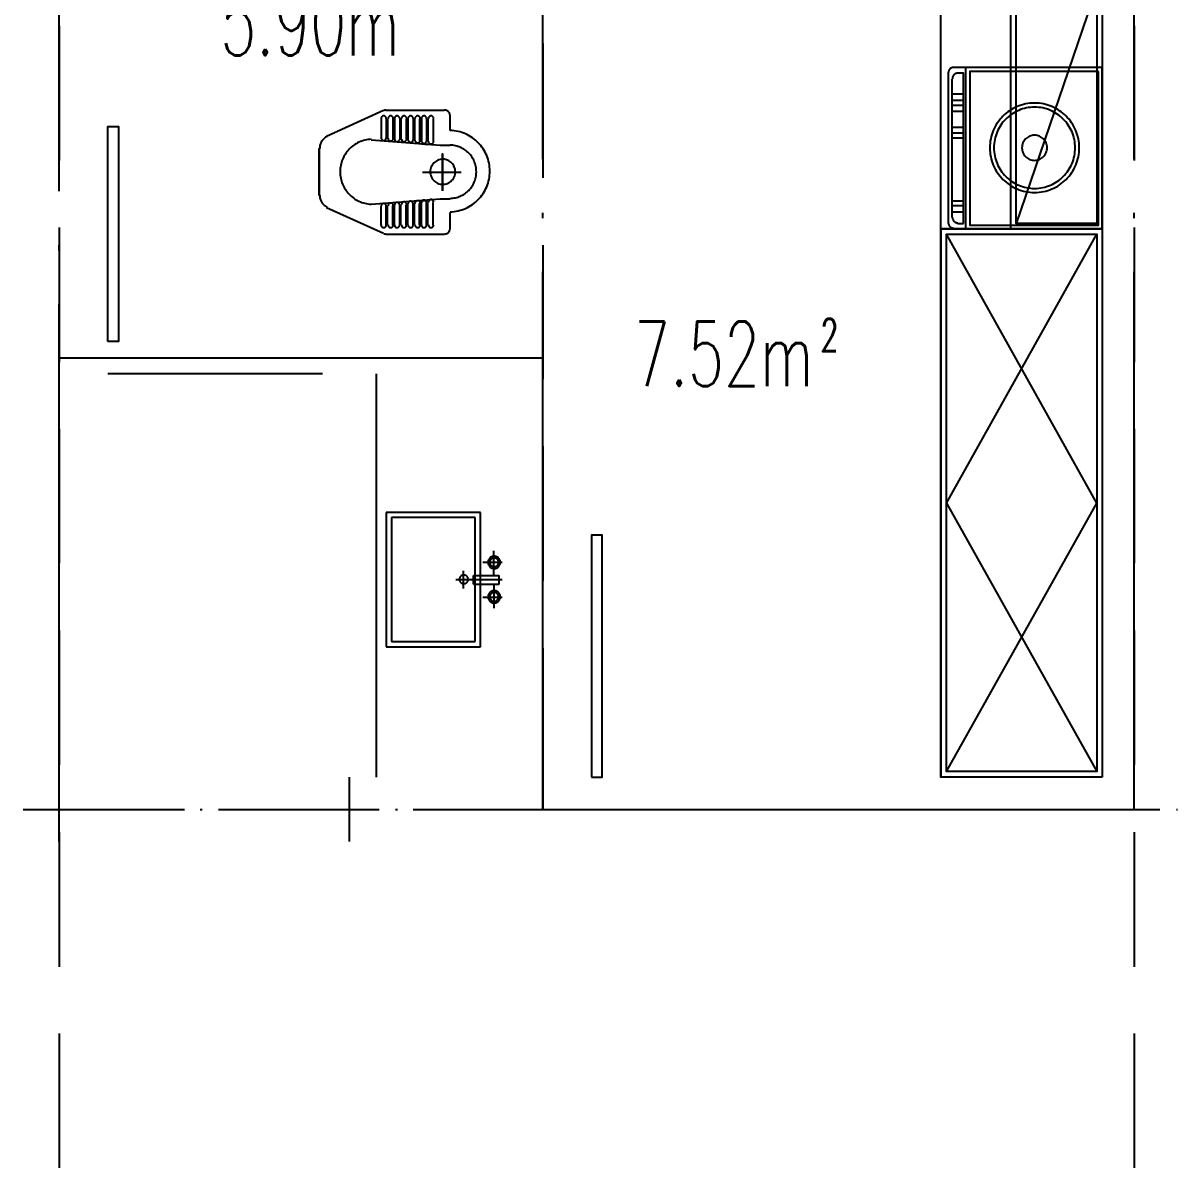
# Model space of a CAD drawing. Header units: millimetres. Extents: x -1120 to 100154, y -9529 to 14223.
# Drawn here: x 4666 to 8970, y 7686 to 11946 of the extents above; entities that cross this region are included whole.
import ezdxf

# ---------------------------------------------------------------- set-up
doc = ezdxf.new("R2010")
doc.units = ezdxf.units.MM
doc.linetypes.add('DOTE', pattern=[2.42, 2, -0.2, 0.02, -0.2])
for name, color, linetype in [('A-DOTE', 1, 'Continuous'), ('A-房间名称', 7, 'Continuous'), ('A-立面看线', 7, 'Continuous')]:
    doc.layers.add(name, color=color, linetype=linetype)
doc.styles.add('_TCH_WINDOW', font='SIMPLEX', dxfattribs={"bigfont": 'GBCBIG'})

msp = doc.modelspace()

# ---------------------------------------------------------------- linework, layer by layer
at = {"layer": 'A-DOTE', "linetype": 'DOTE', "ltscale": 1000}
for p, q in [((4800, 8900.2), (4800, 14221.2)), ((6600, 9019.9), (6600, 14221.2)), ((8800, 9019.9), (8800, 14221.2)), ((4800.5, 10700), (6600.1, 10700)), ((6600.1, 9020), (14121.1, 9020))]:
    msp.add_line(p, q, dxfattribs=at)
at = {"layer": 'A-立面看线'}
for points in [[(8680.4, 11180.8), (8079.8, 11180.8), (8079.8, 12980.4)], [(8341, 12980.4), (8680.4, 12980.4), (8680.4, 11180.8), (8341, 11180.8), (8341, 12980.4)], [(8360.6, 12960.8), (8660.9, 12960.8), (8660.9, 11200.4), (8360.6, 11200.4), (8360.6, 12960.8)], [(8660.9, 12960.8), (8360.6, 12081.7), (8660.9, 12081.7), (8360.6, 11200.4)], [(4800.5, 11435.4), (4800.5, 11935.9)], [(8800.1, 11935.9), (8800.1, 11435.4)], [(6600.1, 11370.1), (6600.1, 11870.6)], [(8128.8, 11781.4), (8126.7, 11781.3), (8124.6, 11781), (8122.7, 11780.5), (8120.8, 11779.8), (8119, 11778.9), (8117.2, 11777.9), (8115.7, 11776.7), (8114.2, 11775.3), (8112.9, 11773.9), (8111.7, 11772.3), (8110.6, 11770.6), (8109.8, 11768.8), (8109.1, 11766.9), (8108.6, 11764.9), (8108.2, 11762.8), (8108.1, 11760.7)], [(8108.1, 11759.6), (8108.1, 11202.5)], [(8144, 11759.6), (8141.9, 11759.5), (8139.9, 11759.2), (8137.9, 11758.7), (8136, 11758), (8134.2, 11757.1), (8132.5, 11756.1), (8130.9, 11754.9), (8129.4, 11753.6), (8128.1, 11752.1), (8126.9, 11750.5), (8125.9, 11748.8), (8125, 11747), (8124.3, 11745.1), (8123.8, 11743.1), (8123.5, 11741.1), (8123.4, 11739)], [(8173.4, 11180.8), (8173.4, 11781.4), (8127.7, 11781.4)], [(8164.7, 11200.4), (8164.7, 11759.6), (8143, 11759.6)], [(8680.4, 11781.4), (8173.4, 11781.4)], [(8173.4, 11180.8), (8680.4, 11180.8), (8680.4, 11781.4)], [(8667.4, 11766.2), (8188.7, 11766.2), (8188.7, 11193.8), (8667.4, 11193.8), (8667.4, 11766.2)], [(8121.2, 11737.9), (8121.2, 11222.1)], [(8164.7, 11681.3), (8121.2, 11681.3), (8121.2, 11659.5), (8164.7, 11659.5), (8164.7, 11681.3)], [(6015.8, 11622.5), (6013.6, 11622.4), (6011.4, 11622.1), (6009.3, 11621.5), (6007.2, 11620.6)], [(6014.7, 11622.5), (6232.3, 11622.5)], [(6254.1, 11601.9), (6254, 11604), (6253.7, 11606), (6253.2, 11608), (6252.5, 11609.9), (6251.6, 11611.7), (6250.6, 11613.4), (6249.4, 11615), (6248, 11616.5), (6246.6, 11617.8), (6245, 11619), (6243.3, 11620), (6241.5, 11620.9), (6239.6, 11621.6), (6237.6, 11622.1), (6235.5, 11622.4), (6233.4, 11622.5)], [(8164.7, 11639.9), (8121.2, 11639.9), (8121.2, 11618.2), (8164.7, 11618.2), (8164.7, 11639.9)], [(8429.1, 11648.6), (8420.5, 11648.4), (8412.1, 11647.8), (8403.8, 11646.7), (8395.6, 11645.3), (8387.5, 11643.4), (8379.6, 11641.2), (8371.9, 11638.5), (8364.3, 11635.6), (8356.9, 11632.2), (8349.8, 11628.6), (8342.8, 11624.5), (8336, 11620.2), (8329.5, 11615.6), (8323.2, 11610.6), (8317.2, 11605.4), (8311.4, 11599.9), (8305.9, 11594.1), (8300.7, 11588.1), (8295.7, 11581.8), (8291.1, 11575.2), (8286.7, 11568.5), (8282.7, 11561.5), (8279.1, 11554.3), (8275.7, 11547), (8272.7, 11539.4), (8270.1, 11531.7), (8267.9, 11523.8), (8266, 11515.7), (8264.6, 11507.5), (8263.5, 11499.2), (8262.9, 11490.7), (8262.6, 11482.2), (8262.9, 11473.6), (8263.5, 11465.2), (8264.6, 11456.8), (8266, 11448.6), (8267.9, 11440.6), (8270.1, 11432.7), (8272.7, 11424.9), (8275.7, 11417.4), (8279.1, 11410), (8282.7, 11402.8), (8286.7, 11395.9), (8291.1, 11389.1), (8295.7, 11382.6), (8300.7, 11376.3), (8305.9, 11370.2), (8311.4, 11364.5), (8317.2, 11358.9), (8323.2, 11353.7), (8329.5, 11348.8), (8336, 11344.1), (8342.8, 11339.8), (8349.8, 11335.8), (8356.9, 11332.1), (8364.3, 11328.8), (8371.9, 11325.8), (8379.6, 11323.2), (8387.5, 11320.9), (8395.6, 11319.1), (8403.8, 11317.6), (8412.1, 11316.6), (8420.5, 11315.9), (8429.1, 11315.7), (8437.7, 11315.9), (8446.1, 11316.6), (8454.5, 11317.6), (8462.7, 11319.1), (8470.7, 11320.9), (8478.6, 11323.2), (8486.3, 11325.8), (8493.9, 11328.8), (8501.3, 11332.1), (8508.5, 11335.8), (8515.4, 11339.8), (8522.2, 11344.1), (8528.7, 11348.8), (8535, 11353.7), (8541, 11358.9), (8546.8, 11364.5), (8552.3, 11370.2), (8557.6, 11376.3), (8562.5, 11382.6), (8567.2, 11389.1), (8571.5, 11395.9), (8575.5, 11402.8), (8579.2, 11410), (8582.5, 11417.4), (8585.5, 11424.9), (8588.1, 11432.7), (8590.3, 11440.6), (8592.2, 11448.6), (8593.7, 11456.8), (8594.7, 11465.2), (8595.4, 11473.6), (8595.6, 11482.2), (8595.4, 11490.7), (8594.7, 11499.2), (8593.7, 11507.5), (8592.2, 11515.7), (8590.3, 11523.8), (8588.1, 11531.7), (8585.5, 11539.4), (8582.5, 11547), (8579.2, 11554.3), (8575.5, 11561.5), (8571.5, 11568.5), (8567.2, 11575.2), (8562.5, 11581.8), (8557.6, 11588.1), (8552.3, 11594.1), (8546.8, 11599.9), (8541, 11605.4), (8535, 11610.6), (8528.7, 11615.6), (8522.2, 11620.2), (8515.4, 11624.5), (8508.5, 11628.6), (8501.3, 11632.2), (8493.9, 11635.6), (8486.3, 11638.5), (8478.6, 11641.2), (8470.7, 11643.4), (8462.7, 11645.3), (8454.5, 11646.7), (8446.1, 11647.8), (8437.7, 11648.4), (8429.1, 11648.6)], [(8429.1, 11633.4), (8421.3, 11633.2), (8413.6, 11632.6), (8406.1, 11631.7), (8398.6, 11630.3), (8391.3, 11628.7), (8384.1, 11626.6), (8377.1, 11624.2), (8370.2, 11621.5), (8363.5, 11618.5), (8357, 11615.2), (8350.7, 11611.5), (8344.6, 11607.6), (8338.6, 11603.4), (8332.9, 11598.9), (8327.4, 11594.1), (8322.2, 11589.1), (8317.2, 11583.9), (8312.4, 11578.4), (8307.9, 11572.7), (8303.7, 11566.7), (8299.8, 11560.6), (8296.1, 11554.3), (8292.8, 11547.7), (8289.8, 11541), (8287, 11534.2), (8284.7, 11527.1), (8282.6, 11520), (8280.9, 11512.7), (8279.6, 11505.2), (8278.7, 11497.6), (8278.1, 11490), (8277.9, 11482.2), (8278.1, 11474.4), (8278.7, 11466.7), (8279.6, 11459.1), (8280.9, 11451.7), (8282.6, 11444.4), (8284.7, 11437.2), (8287, 11430.2), (8289.8, 11423.3), (8292.8, 11416.6), (8296.1, 11410.1), (8299.8, 11403.7), (8303.7, 11397.6), (8307.9, 11391.7), (8312.4, 11386), (8317.2, 11380.5), (8322.2, 11375.2), (8327.4, 11370.2), (8332.9, 11365.5), (8338.6, 11361), (8344.6, 11356.8), (8350.7, 11352.8), (8357, 11349.2), (8363.5, 11345.8), (8370.2, 11342.8), (8377.1, 11340.1), (8384.1, 11337.7), (8391.3, 11335.7), (8398.6, 11334), (8406.1, 11332.7), (8413.6, 11331.7), (8421.3, 11331.1), (8429.1, 11330.9), (8436.9, 11331.1), (8444.6, 11331.7), (8452.1, 11332.7), (8459.6, 11334), (8466.9, 11335.7), (8474.1, 11337.7), (8481.1, 11340.1), (8488, 11342.8), (8494.7, 11345.8), (8501.2, 11349.2), (8507.5, 11352.8), (8513.7, 11356.8), (8519.6, 11361), (8525.3, 11365.5), (8530.8, 11370.2), (8536.1, 11375.2), (8541.1, 11380.5), (8545.8, 11386), (8550.3, 11391.7), (8554.5, 11397.6), (8558.5, 11403.7), (8562.1, 11410.1), (8565.4, 11416.6), (8568.5, 11423.3), (8571.2, 11430.2), (8573.5, 11437.2), (8575.6, 11444.4), (8577.3, 11451.7), (8578.6, 11459.1), (8579.6, 11466.7), (8580.2, 11474.4), (8580.3, 11482.2), (8580.2, 11490), (8579.6, 11497.6), (8578.6, 11505.2), (8577.3, 11512.7), (8575.6, 11520), (8573.5, 11527.1), (8571.2, 11534.2), (8568.5, 11541), (8565.4, 11547.7), (8562.1, 11554.3), (8558.5, 11560.6), (8554.5, 11566.7), (8550.3, 11572.7), (8545.8, 11578.4), (8541.1, 11583.9), (8536.1, 11589.1), (8530.8, 11594.1), (8525.3, 11598.9), (8519.6, 11603.4), (8513.7, 11607.6), (8507.5, 11611.5), (8501.2, 11615.2), (8494.7, 11618.5), (8488, 11621.5), (8481.1, 11624.2), (8474.1, 11626.6), (8466.9, 11628.7), (8459.6, 11630.3), (8452.1, 11631.7), (8444.6, 11632.6), (8436.9, 11633.2), (8429.1, 11633.4)], [(6006, 11620.4), (5794.9, 11524.6)], [(6007.1, 11600.8), (6005.1, 11600.6), (6003.3, 11600), (6001.6, 11599.1), (6000.2, 11597.9), (5999, 11596.5), (5998.1, 11594.8), (5997.5, 11593), (5997.3, 11591)], [(6007.1, 11600.8), (6005.1, 11600.6), (6003.3, 11600), (6001.6, 11599.1), (6000.2, 11597.9), (5999, 11596.5), (5998.1, 11594.8), (5997.5, 11593), (5997.3, 11591)], [(5997.3, 11589.9), (5997.3, 11518.1)], [(5997.3, 11589.9), (5997.3, 11518.1)], [(6006, 11598.6), (6006, 11598.6)], [(6006, 11598.6), (6006, 11598.6)], [(6016.9, 11591), (6016.7, 11593), (6016.1, 11594.8), (6015.2, 11596.5), (6014, 11597.9), (6012.6, 11599.1), (6010.9, 11600), (6009.1, 11600.6), (6007.1, 11600.8)], [(6016.9, 11591), (6016.7, 11593), (6016.1, 11594.8), (6015.2, 11596.5), (6014, 11597.9), (6012.6, 11599.1), (6010.9, 11600), (6009.1, 11600.6), (6007.1, 11600.8)], [(6016.9, 11589.9), (6016.9, 11518.1)], [(6016.9, 11589.9), (6016.9, 11518.1)], [(6021.3, 11589.9), (6021.3, 11515.9)], [(6021.3, 11589.9), (6021.3, 11515.9)], [(6033.2, 11600.8), (6031.3, 11600.6), (6029.4, 11600), (6027.8, 11599.1), (6026.3, 11597.9), (6025.1, 11596.5), (6024.2, 11594.8), (6023.6, 11593), (6023.4, 11591)], [(6033.2, 11600.8), (6031.3, 11600.6), (6029.4, 11600), (6027.8, 11599.1), (6026.3, 11597.9), (6025.1, 11596.5), (6024.2, 11594.8), (6023.6, 11593), (6023.4, 11591)], [(6032.1, 11598.6), (6032.1, 11598.6)], [(6032.1, 11598.6), (6032.1, 11598.6)], [(6043, 11591), (6042.8, 11593), (6042.3, 11594.8), (6041.3, 11596.5), (6040.2, 11597.9), (6038.7, 11599.1), (6037, 11600), (6035.2, 11600.6), (6033.2, 11600.8)], [(6043, 11591), (6042.8, 11593), (6042.3, 11594.8), (6041.3, 11596.5), (6040.2, 11597.9), (6038.7, 11599.1), (6037, 11600), (6035.2, 11600.6), (6033.2, 11600.8)], [(6040.8, 11589.9), (6040.8, 11515.9)], [(6040.8, 11589.9), (6040.8, 11515.9)], [(6057.2, 11600.8), (6055.2, 11600.6), (6053.4, 11600), (6051.7, 11599.1), (6050.2, 11597.9), (6049, 11596.5), (6048.1, 11594.8), (6047.6, 11593), (6047.4, 11591)], [(6057.2, 11600.8), (6055.2, 11600.6), (6053.4, 11600), (6051.7, 11599.1), (6050.2, 11597.9), (6049, 11596.5), (6048.1, 11594.8), (6047.6, 11593), (6047.4, 11591)], [(6047.4, 11589.9), (6047.4, 11513.7)], [(6047.4, 11589.9), (6047.4, 11513.7)], [(6056.1, 11598.6), (6056.1, 11598.6)], [(6056.1, 11598.6), (6056.1, 11598.6)], [(6067, 11591), (6066.8, 11593), (6066.2, 11594.8), (6065.3, 11596.5), (6064.1, 11597.9), (6062.6, 11599.1), (6061, 11600), (6059.1, 11600.6), (6057.2, 11600.8)], [(6067, 11591), (6066.8, 11593), (6066.2, 11594.8), (6065.3, 11596.5), (6064.1, 11597.9), (6062.6, 11599.1), (6061, 11600), (6059.1, 11600.6), (6057.2, 11600.8)], [(6067, 11589.9), (6067, 11513.7)], [(6067, 11589.9), (6067, 11513.7)], [(6071.3, 11589.9), (6071.3, 11513.7)], [(6071.3, 11589.9), (6071.3, 11513.7)], [(6083.3, 11600.8), (6081.3, 11600.6), (6079.5, 11600), (6077.8, 11599.1), (6076.4, 11597.9), (6075.2, 11596.5), (6074.3, 11594.8), (6073.7, 11593), (6073.5, 11591)], [(6083.3, 11600.8), (6081.3, 11600.6), (6079.5, 11600), (6077.8, 11599.1), (6076.4, 11597.9), (6075.2, 11596.5), (6074.3, 11594.8), (6073.7, 11593), (6073.5, 11591)], [(6082.2, 11598.6), (6082.2, 11598.6)], [(6082.2, 11598.6), (6082.2, 11598.6)], [(6093.1, 11591), (6092.9, 11593), (6092.3, 11594.8), (6091.4, 11596.5), (6090.2, 11597.9), (6088.8, 11599.1), (6087.1, 11600), (6085.3, 11600.6), (6083.3, 11600.8)], [(6093.1, 11591), (6092.9, 11593), (6092.3, 11594.8), (6091.4, 11596.5), (6090.2, 11597.9), (6088.8, 11599.1), (6087.1, 11600), (6085.3, 11600.6), (6083.3, 11600.8)], [(6090.9, 11589.9), (6090.9, 11513.7)], [(6090.9, 11589.9), (6090.9, 11513.7)], [(6107.2, 11600.8), (6105.2, 11600.6), (6103.4, 11600), (6101.7, 11599.1), (6100.3, 11597.9), (6099.1, 11596.5), (6098.2, 11594.8), (6097.6, 11593), (6097.4, 11591)], [(6107.2, 11600.8), (6105.2, 11600.6), (6103.4, 11600), (6101.7, 11599.1), (6100.3, 11597.9), (6099.1, 11596.5), (6098.2, 11594.8), (6097.6, 11593), (6097.4, 11591)], [(6097.4, 11511.6), (6097.4, 11589.9), (6097.4, 11511.6)], [(6106.1, 11598.6), (6106.1, 11598.6)], [(6106.1, 11598.6), (6106.1, 11598.6)], [(6117, 11591), (6116.8, 11593), (6116.2, 11594.8), (6115.3, 11596.5), (6114.1, 11597.9), (6112.7, 11599.1), (6111, 11600), (6109.2, 11600.6), (6107.2, 11600.8)], [(6117, 11591), (6116.8, 11593), (6116.2, 11594.8), (6115.3, 11596.5), (6114.1, 11597.9), (6112.7, 11599.1), (6111, 11600), (6109.2, 11600.6), (6107.2, 11600.8)], [(6117, 11589.9), (6117, 11511.6)], [(6117, 11589.9), (6117, 11511.6)], [(6121.4, 11589.9), (6121.4, 11509.4)], [(6121.4, 11589.9), (6121.4, 11509.4)], [(6133.3, 11600.8), (6131.4, 11600.6), (6129.5, 11600), (6127.9, 11599.1), (6126.4, 11597.9), (6125.2, 11596.5), (6124.3, 11594.8), (6123.7, 11593), (6123.5, 11591)], [(6133.3, 11600.8), (6131.4, 11600.6), (6129.5, 11600), (6127.9, 11599.1), (6126.4, 11597.9), (6125.2, 11596.5), (6124.3, 11594.8), (6123.7, 11593), (6123.5, 11591)], [(6132.2, 11598.6), (6132.2, 11598.6)], [(6132.2, 11598.6), (6132.2, 11598.6)], [(6143.1, 11591), (6142.9, 11593), (6142.4, 11594.8), (6141.4, 11596.5), (6140.3, 11597.9), (6138.8, 11599.1), (6137.1, 11600), (6135.3, 11600.6), (6133.3, 11600.8)], [(6143.1, 11591), (6142.9, 11593), (6142.4, 11594.8), (6141.4, 11596.5), (6140.3, 11597.9), (6138.8, 11599.1), (6137.1, 11600), (6135.3, 11600.6), (6133.3, 11600.8)], [(6140.9, 11589.9), (6140.9, 11509.4)], [(6140.9, 11589.9), (6140.9, 11509.4)], [(6157.3, 11600.8), (6155.3, 11600.6), (6153.5, 11600), (6151.8, 11599.1), (6150.3, 11597.9), (6149.1, 11596.5), (6148.2, 11594.8), (6147.7, 11593), (6147.5, 11591)], [(6157.3, 11600.8), (6155.3, 11600.6), (6153.5, 11600), (6151.8, 11599.1), (6150.3, 11597.9), (6149.1, 11596.5), (6148.2, 11594.8), (6147.7, 11593), (6147.5, 11591)], [(6147.5, 11589.9), (6147.5, 11507.2)], [(6147.5, 11589.9), (6147.5, 11507.2)], [(6156.2, 11598.6), (6156.2, 11598.6)], [(6156.2, 11598.6), (6156.2, 11598.6)], [(6167.1, 11591), (6166.9, 11593), (6166.3, 11594.8), (6165.4, 11596.5), (6164.2, 11597.9), (6162.7, 11599.1), (6161.1, 11600), (6159.2, 11600.6), (6157.3, 11600.8)], [(6167.1, 11591), (6166.9, 11593), (6166.3, 11594.8), (6165.4, 11596.5), (6164.2, 11597.9), (6162.7, 11599.1), (6161.1, 11600), (6159.2, 11600.6), (6157.3, 11600.8)], [(6167.1, 11589.9), (6167.1, 11507.2)], [(6167.1, 11589.9), (6167.1, 11507.2)], [(6171.4, 11589.9), (6171.4, 11505)], [(6171.4, 11589.9), (6171.4, 11505)], [(6183.4, 11600.8), (6181.4, 11600.6), (6179.6, 11600), (6177.9, 11599.1), (6176.5, 11597.9), (6175.3, 11596.5), (6174.4, 11594.8), (6173.8, 11593), (6173.6, 11591)], [(6183.4, 11600.8), (6181.4, 11600.6), (6179.6, 11600), (6177.9, 11599.1), (6176.5, 11597.9), (6175.3, 11596.5), (6174.4, 11594.8), (6173.8, 11593), (6173.6, 11591)], [(6182.3, 11598.6), (6182.3, 11598.6)], [(6182.3, 11598.6), (6182.3, 11598.6)], [(6193.2, 11591), (6193, 11593), (6192.4, 11594.8), (6191.5, 11596.5), (6190.3, 11597.9), (6188.9, 11599.1), (6187.2, 11600), (6185.4, 11600.6), (6183.4, 11600.8)], [(6193.2, 11591), (6193, 11593), (6192.4, 11594.8), (6191.5, 11596.5), (6190.3, 11597.9), (6188.9, 11599.1), (6187.2, 11600), (6185.4, 11600.6), (6183.4, 11600.8)], [(6191, 11589.9), (6191, 11505)], [(6191, 11589.9), (6191, 11505)], [(6254.1, 11546.4), (6254.1, 11600.8)], [(4981.1, 10760.8), (4981.1, 11561.6), (5020.3, 11561.6), (5020.3, 10760.8), (4981.1, 10760.8)], [(6254.1, 11243.9), (6261.8, 11244.3), (6269.4, 11245), (6276.8, 11246.1), (6284.1, 11247.6), (6291.3, 11249.4), (6298.3, 11251.5), (6305.2, 11254), (6311.9, 11256.7), (6318.5, 11259.8), (6324.9, 11263.2), (6331.1, 11266.9), (6337.1, 11270.9), (6342.9, 11275.1), (6348.5, 11279.6), (6353.8, 11284.4), (6358.9, 11289.4), (6363.8, 11294.6), (6368.5, 11300.1), (6372.8, 11305.7), (6376.9, 11311.6), (6380.8, 11317.7), (6384.3, 11324), (6387.6, 11330.4), (6390.5, 11337.1), (6393.2, 11343.8), (6395.5, 11350.8), (6397.5, 11357.9), (6399.1, 11365.1), (6400.4, 11372.4), (6401.3, 11379.9), (6401.9, 11387.5), (6402.1, 11395.1), (6401.9, 11402.8), (6401.3, 11410.4), (6400.4, 11417.8), (6399.1, 11425.2), (6397.5, 11432.4), (6395.5, 11439.5), (6393.2, 11446.4), (6390.5, 11453.2), (6387.6, 11459.8), (6384.3, 11466.3), (6380.8, 11472.6), (6376.9, 11478.6), (6372.8, 11484.5), (6368.5, 11490.2), (6363.8, 11495.7), (6358.9, 11500.9), (6353.8, 11505.9), (6348.5, 11510.6), (6342.9, 11515.1), (6337.1, 11519.4), (6331.1, 11523.3), (6324.9, 11527), (6318.5, 11530.4), (6311.9, 11533.5), (6305.2, 11536.3), (6298.3, 11538.8), (6291.3, 11540.9), (6284.1, 11542.7), (6276.8, 11544.1), (6269.4, 11545.2), (6261.8, 11546), (6254.1, 11546.3)], [(8164.7, 11557.2), (8121.2, 11557.2), (8121.2, 11537.7), (8164.7, 11537.7), (8164.7, 11557.2)], [(5797.4, 11524.5), (5794.2, 11522.9), (5791.1, 11521.1), (5788.3, 11519.1), (5785.6, 11516.9), (5783, 11514.5), (5780.7, 11511.9), (5778.5, 11509.3), (5776.6, 11506.4), (5774.8, 11503.5), (5773.3, 11500.4), (5771.9, 11497.2), (5770.8, 11493.9), (5770, 11490.5), (5769.3, 11487.1), (5769, 11483.6), (5768.8, 11480)], [(5960.6, 11513.6), (5954.6, 11513.2), (5948.7, 11512.5), (5942.8, 11511.5), (5937.1, 11510.3), (5931.5, 11508.8), (5926, 11507), (5920.6, 11505), (5915.3, 11502.7), (5910.2, 11500.2), (5905.2, 11497.4), (5900.3, 11494.5), (5895.6, 11491.3), (5891.1, 11487.9), (5886.7, 11484.3), (5882.6, 11480.5), (5878.6, 11476.5), (5874.8, 11472.3), (5871.1, 11468), (5867.7, 11463.5), (5864.5, 11458.8), (5861.6, 11454), (5858.8, 11449.1), (5856.3, 11443.9), (5854, 11438.7), (5851.9, 11433.4), (5850.1, 11427.9), (5848.6, 11422.3), (5847.3, 11416.6), (5846.3, 11410.8), (5845.6, 11404.9), (5845.1, 11399), (5845, 11392.9), (5845.1, 11386.9), (5845.6, 11381), (5846.3, 11375.1), (5847.3, 11369.3), (5848.6, 11363.6), (5850.1, 11358), (5851.9, 11352.5), (5854, 11347.2), (5856.3, 11341.9), (5858.8, 11336.8), (5861.6, 11331.9), (5864.5, 11327.1), (5867.7, 11322.4), (5871.2, 11317.9), (5874.8, 11313.5), (5878.6, 11309.4), (5882.6, 11305.4), (5886.8, 11301.6), (5891.1, 11298), (5895.6, 11294.6), (5900.3, 11291.4), (5905.2, 11288.5), (5910.2, 11285.7), (5915.3, 11283.2), (5920.6, 11280.9), (5926, 11278.9), (5931.5, 11277.1), (5937.1, 11275.6), (5942.8, 11274.4), (5948.7, 11273.4), (5954.6, 11272.7), (5960.6, 11272.3)], [(5960.3, 11511.6), (6217.1, 11492)], [(5997.3, 11519.2), (5997.5, 11517.2), (5998.1, 11515.4), (5999, 11513.7), (6000.2, 11512.2), (6001.6, 11511), (6003.3, 11510.1), (6005.1, 11509.6), (6007.1, 11509.4)], [(5997.3, 11519.2), (5997.5, 11517.2), (5998.1, 11515.4), (5999, 11513.7), (6000.2, 11512.2), (6001.6, 11511), (6003.3, 11510.1), (6005.1, 11509.6), (6007.1, 11509.4)], [(6006, 11509.4), (6006, 11509.4)], [(6006, 11509.4), (6006, 11509.4)], [(6007.1, 11509.4), (6009.1, 11509.6), (6010.9, 11510.1), (6012.6, 11511), (6014, 11512.2), (6015.2, 11513.7), (6016.1, 11515.4), (6016.7, 11517.2), (6016.9, 11519.2)], [(6007.1, 11509.4), (6009.1, 11509.6), (6010.9, 11510.1), (6012.6, 11511), (6014, 11512.2), (6015.2, 11513.7), (6016.1, 11515.4), (6016.7, 11517.2), (6016.9, 11519.2)], [(6023.4, 11517), (6023.6, 11515), (6024.2, 11513.2), (6025.1, 11511.5), (6026.3, 11510.1), (6027.8, 11508.9), (6029.4, 11508), (6031.3, 11507.4), (6033.2, 11507.2)], [(6023.4, 11517), (6023.6, 11515), (6024.2, 11513.2), (6025.1, 11511.5), (6026.3, 11510.1), (6027.8, 11508.9), (6029.4, 11508), (6031.3, 11507.4), (6033.2, 11507.2)], [(6033.2, 11507.2), (6035.2, 11507.4), (6037, 11508), (6038.7, 11508.9), (6040.2, 11510.1), (6041.3, 11511.5), (6042.3, 11513.2), (6042.8, 11515), (6043, 11517)], [(6033.2, 11507.2), (6035.2, 11507.4), (6037, 11508), (6038.7, 11508.9), (6040.2, 11510.1), (6041.3, 11511.5), (6042.3, 11513.2), (6042.8, 11515), (6043, 11517)], [(6047.4, 11514.8), (6047.6, 11512.8), (6048.1, 11511), (6049, 11509.3), (6050.2, 11507.9), (6051.7, 11506.7), (6053.4, 11505.8), (6055.2, 11505.2), (6057.2, 11505)], [(6047.4, 11514.8), (6047.6, 11512.8), (6048.1, 11511), (6049, 11509.3), (6050.2, 11507.9), (6051.7, 11506.7), (6053.4, 11505.8), (6055.2, 11505.2), (6057.2, 11505)], [(6057.2, 11505), (6059.1, 11505.2), (6061, 11505.8), (6062.6, 11506.7), (6064.1, 11507.9), (6065.3, 11509.3), (6066.2, 11511), (6066.8, 11512.8), (6067, 11514.8)], [(6057.2, 11505), (6059.1, 11505.2), (6061, 11505.8), (6062.6, 11506.7), (6064.1, 11507.9), (6065.3, 11509.3), (6066.2, 11511), (6066.8, 11512.8), (6067, 11514.8)], [(6073.5, 11514.8), (6073.7, 11512.8), (6074.3, 11511), (6075.2, 11509.3), (6076.4, 11507.9), (6077.8, 11506.7), (6079.5, 11505.8), (6081.3, 11505.2), (6083.3, 11505)], [(6073.5, 11514.8), (6073.7, 11512.8), (6074.3, 11511), (6075.2, 11509.3), (6076.4, 11507.9), (6077.8, 11506.7), (6079.5, 11505.8), (6081.3, 11505.2), (6083.3, 11505)], [(6082.2, 11502.8), (6082.2, 11502.8)], [(6082.2, 11502.8), (6082.2, 11502.8)], [(6083.3, 11505), (6085.3, 11505.2), (6087.1, 11505.8), (6088.8, 11506.7), (6090.2, 11507.9), (6091.4, 11509.3), (6092.3, 11511), (6092.9, 11512.8), (6093.1, 11514.8)], [(6083.3, 11505), (6085.3, 11505.2), (6087.1, 11505.8), (6088.8, 11506.7), (6090.2, 11507.9), (6091.4, 11509.3), (6092.3, 11511), (6092.9, 11512.8), (6093.1, 11514.8)], [(6097.4, 11512.6), (6097.6, 11510.7), (6098.2, 11508.8), (6099.1, 11507.2), (6100.3, 11505.7), (6101.7, 11504.5), (6103.4, 11503.6), (6105.2, 11503), (6107.2, 11502.8)], [(6097.4, 11512.6), (6097.6, 11510.7), (6098.2, 11508.8), (6099.1, 11507.2), (6100.3, 11505.7), (6101.7, 11504.5), (6103.4, 11503.6), (6105.2, 11503), (6107.2, 11502.8)], [(6106.1, 11500.7), (6106.1, 11500.7)], [(6106.1, 11500.7), (6106.1, 11500.7)], [(6107.2, 11502.8), (6109.2, 11503), (6111, 11503.6), (6112.7, 11504.5), (6114.1, 11505.7), (6115.3, 11507.2), (6116.2, 11508.8), (6116.8, 11510.7), (6117, 11512.6)], [(6107.2, 11502.8), (6109.2, 11503), (6111, 11503.6), (6112.7, 11504.5), (6114.1, 11505.7), (6115.3, 11507.2), (6116.2, 11508.8), (6116.8, 11510.7), (6117, 11512.6)], [(6123.5, 11510.5), (6123.7, 11508.5), (6124.3, 11506.7), (6125.2, 11505), (6126.4, 11503.5), (6127.9, 11502.3), (6129.5, 11501.4), (6131.4, 11500.9), (6133.3, 11500.7)], [(6123.5, 11510.5), (6123.7, 11508.5), (6124.3, 11506.7), (6125.2, 11505), (6126.4, 11503.5), (6127.9, 11502.3), (6129.5, 11501.4), (6131.4, 11500.9), (6133.3, 11500.7)], [(6132.2, 11498.5), (6132.2, 11498.5)], [(6132.2, 11498.5), (6132.2, 11498.5)], [(6133.3, 11500.7), (6135.3, 11500.9), (6137.1, 11501.4), (6138.8, 11502.3), (6140.3, 11503.5), (6141.4, 11505), (6142.4, 11506.7), (6142.9, 11508.5), (6143.1, 11510.5)], [(6133.3, 11500.7), (6135.3, 11500.9), (6137.1, 11501.4), (6138.8, 11502.3), (6140.3, 11503.5), (6141.4, 11505), (6142.4, 11506.7), (6142.9, 11508.5), (6143.1, 11510.5)], [(6147.5, 11508.3), (6147.7, 11506.3), (6148.2, 11504.5), (6149.1, 11502.8), (6150.3, 11501.4), (6151.8, 11500.2), (6153.5, 11499.3), (6155.3, 11498.7), (6157.3, 11498.5)], [(6147.5, 11508.3), (6147.7, 11506.3), (6148.2, 11504.5), (6149.1, 11502.8), (6150.3, 11501.4), (6151.8, 11500.2), (6153.5, 11499.3), (6155.3, 11498.7), (6157.3, 11498.5)], [(6171.4, 11494.1), (6147.5, 11496.3), (6171.4, 11494.1)], [(6156.2, 11496.3), (6156.2, 11496.3)], [(6156.2, 11496.3), (6156.2, 11496.3)], [(6157.3, 11498.5), (6159.2, 11498.7), (6161.1, 11499.3), (6162.7, 11500.2), (6164.2, 11501.4), (6165.4, 11502.8), (6166.3, 11504.5), (6166.9, 11506.3), (6167.1, 11508.3)], [(6157.3, 11498.5), (6159.2, 11498.7), (6161.1, 11499.3), (6162.7, 11500.2), (6164.2, 11501.4), (6165.4, 11502.8), (6166.3, 11504.5), (6166.9, 11506.3), (6167.1, 11508.3)], [(6173.6, 11506.1), (6173.8, 11504.1), (6174.4, 11502.3), (6175.3, 11500.6), (6176.5, 11499.2), (6177.9, 11498), (6179.6, 11497.1), (6181.4, 11496.5), (6183.4, 11496.3)], [(6173.6, 11506.1), (6173.8, 11504.1), (6174.4, 11502.3), (6175.3, 11500.6), (6176.5, 11499.2), (6177.9, 11498), (6179.6, 11497.1), (6181.4, 11496.5), (6183.4, 11496.3)], [(6182.3, 11494.1), (6182.3, 11494.1)], [(6182.3, 11494.1), (6182.3, 11494.1)], [(6183.4, 11496.3), (6185.4, 11496.5), (6187.2, 11497.1), (6188.9, 11498), (6190.3, 11499.2), (6191.5, 11500.6), (6192.4, 11502.3), (6193, 11504.1), (6193.2, 11506.1)], [(6183.4, 11496.3), (6185.4, 11496.5), (6187.2, 11497.1), (6188.9, 11498), (6190.3, 11499.2), (6191.5, 11500.6), (6192.4, 11502.3), (6193, 11504.1), (6193.2, 11506.1)], [(8164.7, 11518.1), (8121.2, 11518.1), (8121.2, 11285.2), (8164.7, 11285.2), (8164.7, 11518.1)], [(8429.1, 11529), (8424.3, 11528.7), (8419.7, 11528), (8415.2, 11526.9), (8410.9, 11525.3), (8406.8, 11523.3), (8403, 11521), (8399.3, 11518.3), (8396, 11515.3), (8393, 11511.9), (8390.3, 11508.3), (8388, 11504.5), (8386, 11500.4), (8384.4, 11496.1), (8383.3, 11491.6), (8382.6, 11487), (8382.3, 11482.2), (8382.6, 11477.4), (8383.3, 11472.7), (8384.4, 11468.3), (8386, 11464), (8388, 11459.9), (8390.3, 11456), (8393, 11452.4), (8396, 11449.1), (8399.3, 11446.1), (8403, 11443.4), (8406.8, 11441), (8410.9, 11439.1), (8415.2, 11437.5), (8419.7, 11436.3), (8424.3, 11435.6), (8429.1, 11435.4), (8433.9, 11435.6), (8438.5, 11436.3), (8443, 11437.5), (8447.3, 11439.1), (8451.4, 11441), (8455.3, 11443.4), (8458.9, 11446.1), (8462.2, 11449.1), (8465.2, 11452.4), (8467.9, 11456), (8470.2, 11459.9), (8472.2, 11464), (8473.8, 11468.3), (8474.9, 11472.7), (8475.7, 11477.4), (8475.9, 11482.2), (8475.7, 11487), (8474.9, 11491.6), (8473.8, 11496.1), (8472.2, 11500.4), (8470.2, 11504.5), (8467.9, 11508.3), (8465.2, 11511.9), (8462.2, 11515.3), (8458.9, 11518.3), (8455.3, 11521), (8451.4, 11523.3), (8447.3, 11525.3), (8443, 11526.9), (8438.5, 11528), (8433.9, 11528.7), (8429.1, 11529)], [(5766.7, 11304.8), (5766.7, 11478.9), (5766.7, 11304.8)], [(6217.1, 11492), (6254.1, 11492)], [(6225.8, 11322.2), (6225.8, 11459.3), (6225.8, 11322.2)], [(6254.4, 11293.9), (6259.4, 11294.1), (6264.4, 11294.6), (6269.3, 11295.3), (6274.1, 11296.2), (6278.8, 11297.3), (6283.5, 11298.7), (6288, 11300.3), (6292.5, 11302.1), (6296.8, 11304.1), (6301, 11306.3), (6305.1, 11308.7), (6309.1, 11311.3), (6312.9, 11314.1), (6316.6, 11317), (6320.1, 11320.1), (6323.5, 11323.4), (6326.7, 11326.8), (6329.8, 11330.4), (6332.7, 11334.2), (6335.4, 11338), (6337.9, 11342), (6340.3, 11346.1), (6342.4, 11350.4), (6344.4, 11354.7), (6346.1, 11359.2), (6347.7, 11363.8), (6349, 11368.4), (6350, 11373.2), (6350.9, 11378), (6351.5, 11382.9), (6351.9, 11387.9), (6352, 11393), (6351.9, 11398), (6351.5, 11403), (6350.9, 11407.9), (6350, 11412.7), (6349, 11417.5), (6347.7, 11422.1), (6346.1, 11426.7), (6344.4, 11431.2), (6342.4, 11435.5), (6340.3, 11439.8), (6337.9, 11443.9), (6335.4, 11447.9), (6332.7, 11451.8), (6329.8, 11455.5), (6326.7, 11459.1), (6323.5, 11462.5), (6320.1, 11465.8), (6316.6, 11468.9), (6312.9, 11471.8), (6309.1, 11474.6), (6305.1, 11477.2), (6301, 11479.6), (6296.8, 11481.8), (6292.5, 11483.8), (6288, 11485.6), (6283.5, 11487.2), (6278.8, 11488.6), (6274.1, 11489.7), (6269.3, 11490.6), (6264.4, 11491.3), (6259.4, 11491.8), (6254.4, 11492)], [(6254.4, 11293.9), (6259.4, 11294.1), (6264.4, 11294.6), (6269.3, 11295.3), (6274.1, 11296.2), (6278.8, 11297.3), (6283.5, 11298.7), (6288, 11300.3), (6292.5, 11302.1), (6296.8, 11304.1), (6301, 11306.3), (6305.1, 11308.7), (6309.1, 11311.3), (6312.9, 11314.1), (6316.6, 11317), (6320.1, 11320.1), (6323.5, 11323.4), (6326.7, 11326.8), (6329.8, 11330.4), (6332.7, 11334.2), (6335.4, 11338), (6337.9, 11342), (6340.3, 11346.1), (6342.4, 11350.4), (6344.4, 11354.7), (6346.1, 11359.2), (6347.7, 11363.8), (6349, 11368.4), (6350, 11373.2), (6350.9, 11378), (6351.5, 11382.9), (6351.9, 11387.9), (6352, 11393), (6351.9, 11398), (6351.5, 11403), (6350.9, 11407.9), (6350, 11412.7), (6349, 11417.5), (6347.7, 11422.1), (6346.1, 11426.7), (6344.4, 11431.2), (6342.4, 11435.5), (6340.3, 11439.8), (6337.9, 11443.9), (6335.4, 11447.9), (6332.7, 11451.8), (6329.8, 11455.5), (6326.7, 11459.1), (6323.5, 11462.5), (6320.1, 11465.8), (6316.6, 11468.9), (6312.9, 11471.8), (6309.1, 11474.6), (6305.1, 11477.2), (6301, 11479.6), (6296.8, 11481.8), (6292.5, 11483.8), (6288, 11485.6), (6283.5, 11487.2), (6278.8, 11488.6), (6274.1, 11489.7), (6269.3, 11490.6), (6264.4, 11491.3), (6259.4, 11491.8), (6254.4, 11492)], [(6180.1, 11393), (6180.4, 11388.2), (6181.1, 11383.5), (6182.2, 11379), (6183.8, 11374.7), (6185.8, 11370.7), (6188.1, 11366.8), (6190.8, 11363.2), (6193.8, 11359.9), (6197.1, 11356.9), (6200.7, 11354.2), (6204.6, 11351.8), (6208.7, 11349.8), (6213, 11348.3), (6217.5, 11347.1), (6222.1, 11346.4), (6226.9, 11346.2), (6231.7, 11346.4), (6236.3, 11347.1), (6240.8, 11348.3), (6245.1, 11349.8), (6249.2, 11351.8), (6253.1, 11354.2), (6256.7, 11356.9), (6260, 11359.9), (6263, 11363.2), (6265.7, 11366.8), (6268, 11370.7), (6270, 11374.7), (6271.6, 11379), (6272.7, 11383.5), (6273.4, 11388.2), (6273.7, 11393), (6273.4, 11397.7), (6272.7, 11402.4), (6271.6, 11406.9), (6270, 11411.2), (6268, 11415.3), (6265.7, 11419.1), (6263, 11422.7), (6260, 11426), (6256.7, 11429.1), (6253.1, 11431.7), (6249.2, 11434.1), (6245.1, 11436.1), (6240.8, 11437.6), (6236.3, 11438.8), (6231.7, 11439.5), (6226.9, 11439.7), (6222.1, 11439.5), (6217.5, 11438.8), (6213, 11437.6), (6208.7, 11436.1), (6204.6, 11434.1), (6200.7, 11431.7), (6197.1, 11429.1), (6193.8, 11426), (6190.8, 11422.7), (6188.1, 11419.1), (6185.8, 11415.3), (6183.8, 11411.2), (6182.2, 11406.9), (6181.1, 11402.4), (6180.4, 11397.7), (6180.1, 11393)], [(6180.1, 11393), (6180.4, 11388.2), (6181.1, 11383.5), (6182.2, 11379), (6183.8, 11374.7), (6185.8, 11370.7), (6188.1, 11366.8), (6190.8, 11363.2), (6193.8, 11359.9), (6197.1, 11356.9), (6200.7, 11354.2), (6204.6, 11351.8), (6208.7, 11349.8), (6213, 11348.3), (6217.5, 11347.1), (6222.1, 11346.4), (6226.9, 11346.2), (6231.7, 11346.4), (6236.3, 11347.1), (6240.8, 11348.3), (6245.1, 11349.8), (6249.2, 11351.8), (6253.1, 11354.2), (6256.7, 11356.9), (6260, 11359.9), (6263, 11363.2), (6265.7, 11366.8), (6268, 11370.7), (6270, 11374.7), (6271.6, 11379), (6272.7, 11383.5), (6273.4, 11388.2), (6273.7, 11393), (6273.4, 11397.7), (6272.7, 11402.4), (6271.6, 11406.9), (6270, 11411.2), (6268, 11415.3), (6265.7, 11419.1), (6263, 11422.7), (6260, 11426), (6256.7, 11429.1), (6253.1, 11431.7), (6249.2, 11434.1), (6245.1, 11436.1), (6240.8, 11437.6), (6236.3, 11438.8), (6231.7, 11439.5), (6226.9, 11439.7), (6222.1, 11439.5), (6217.5, 11438.8), (6213, 11437.6), (6208.7, 11436.1), (6204.6, 11434.1), (6200.7, 11431.7), (6197.1, 11429.1), (6193.8, 11426), (6190.8, 11422.7), (6188.1, 11419.1), (6185.8, 11415.3), (6183.8, 11411.2), (6182.2, 11406.9), (6181.1, 11402.4), (6180.4, 11397.7), (6180.1, 11393)], [(6151.8, 11391.9), (6295.4, 11391.9)], [(5768.8, 11305.9), (5769, 11302.3), (5769.3, 11298.8), (5770, 11295.4), (5770.8, 11292), (5771.9, 11288.7), (5773.3, 11285.5), (5774.8, 11282.4), (5776.6, 11279.5), (5778.5, 11276.6), (5780.7, 11274), (5783, 11271.4), (5785.6, 11269), (5788.3, 11266.8), (5791.1, 11264.8), (5794.2, 11263), (5797.4, 11261.4)], [(5960.3, 11272.2), (6217.1, 11291.8)], [(6057.2, 11278.7), (6055.2, 11278.5), (6053.4, 11277.9), (6051.7, 11277), (6050.2, 11275.8), (6049, 11274.4), (6048.1, 11272.7), (6047.6, 11270.9), (6047.4, 11268.9)], [(6067, 11268.9), (6066.8, 11270.9), (6066.2, 11272.7), (6065.3, 11274.4), (6064.1, 11275.8), (6062.6, 11277), (6061, 11277.9), (6059.1, 11278.5), (6057.2, 11278.7)], [(6083.3, 11280.9), (6081.3, 11280.7), (6079.5, 11280.1), (6077.8, 11279.2), (6076.4, 11278), (6075.2, 11276.6), (6074.3, 11274.9), (6073.7, 11273.1), (6073.5, 11271.1)], [(6082.2, 11280.9), (6082.2, 11280.9)], [(6093.1, 11271.1), (6092.9, 11273.1), (6092.3, 11274.9), (6091.4, 11276.6), (6090.2, 11278), (6088.8, 11279.2), (6087.1, 11280.1), (6085.3, 11280.7), (6083.3, 11280.9)], [(6107.2, 11283.1), (6105.2, 11282.9), (6103.4, 11282.3), (6101.7, 11281.4), (6100.3, 11280.2), (6099.1, 11278.7), (6098.2, 11277.1), (6097.6, 11275.2), (6097.4, 11273.3)], [(6106.1, 11283.1), (6106.1, 11283.1)], [(6117, 11273.3), (6116.8, 11275.2), (6116.2, 11277.1), (6115.3, 11278.7), (6114.1, 11280.2), (6112.7, 11281.4), (6111, 11282.3), (6109.2, 11282.9), (6107.2, 11283.1)], [(6133.3, 11285.2), (6131.4, 11285), (6129.5, 11284.5), (6127.9, 11283.6), (6126.4, 11282.4), (6125.2, 11280.9), (6124.3, 11279.3), (6123.7, 11277.4), (6123.5, 11275.4)], [(6132.2, 11285.2), (6132.2, 11285.2)], [(6143.1, 11275.4), (6142.9, 11277.4), (6142.4, 11279.3), (6141.4, 11280.9), (6140.3, 11282.4), (6138.8, 11283.6), (6137.1, 11284.5), (6135.3, 11285), (6133.3, 11285.2)], [(6147.5, 11285.2), (6171.4, 11287.4)], [(6157.3, 11287.4), (6155.3, 11287.2), (6153.5, 11286.6), (6151.8, 11285.7), (6150.3, 11284.5), (6149.1, 11283.1), (6148.2, 11281.4), (6147.7, 11279.6), (6147.5, 11277.6)], [(6156.2, 11285.2), (6156.2, 11285.2)], [(6167.1, 11277.6), (6166.9, 11279.6), (6166.3, 11281.4), (6165.4, 11283.1), (6164.2, 11284.5), (6162.7, 11285.7), (6161.1, 11286.6), (6159.2, 11287.2), (6157.3, 11287.4)], [(6171.4, 11193.8), (6171.4, 11278.7)], [(6183.4, 11289.6), (6181.4, 11289.4), (6179.6, 11288.8), (6177.9, 11287.9), (6176.5, 11286.7), (6175.3, 11285.3), (6174.4, 11283.6), (6173.8, 11281.8), (6173.6, 11279.8)], [(6182.3, 11287.4), (6182.3, 11287.4)], [(6193.2, 11279.8), (6193, 11281.8), (6192.4, 11283.6), (6191.5, 11285.3), (6190.3, 11286.7), (6188.9, 11287.9), (6187.2, 11288.8), (6185.4, 11289.4), (6183.4, 11289.6)], [(6191, 11193.8), (6191, 11278.7)], [(6217.1, 11291.8), (6254.1, 11291.8)], [(6006, 11163.4), (5794.9, 11259.1)], [(6007.1, 11274.4), (6005.1, 11274.2), (6003.3, 11273.6), (6001.6, 11272.7), (6000.2, 11271.5), (5999, 11270), (5998.1, 11268.4), (5997.5, 11266.5), (5997.3, 11264.6)], [(5997.3, 11193.8), (5997.3, 11263.5)], [(6006, 11274.4), (6006, 11274.4)], [(6016.9, 11264.6), (6016.7, 11266.5), (6016.1, 11268.4), (6015.2, 11270), (6014, 11271.5), (6012.6, 11272.7), (6010.9, 11273.6), (6009.1, 11274.2), (6007.1, 11274.4)], [(6016.9, 11193.8), (6016.9, 11263.5)], [(6021.3, 11193.8), (6021.3, 11265.7)], [(6033.2, 11276.5), (6031.3, 11276.3), (6029.4, 11275.8), (6027.8, 11274.9), (6026.3, 11273.7), (6025.1, 11272.2), (6024.2, 11270.6), (6023.6, 11268.7), (6023.4, 11266.7)], [(6043, 11266.7), (6042.8, 11268.7), (6042.3, 11270.6), (6041.3, 11272.2), (6040.2, 11273.7), (6038.7, 11274.9), (6037, 11275.8), (6035.2, 11276.3), (6033.2, 11276.5)], [(6040.8, 11193.8), (6040.8, 11265.7)], [(6047.4, 11193.8), (6047.4, 11267.8)], [(6067, 11193.8), (6067, 11267.8)], [(6071.3, 11193.8), (6071.3, 11270)], [(6090.9, 11193.8), (6090.9, 11270)], [(6097.4, 11193.8), (6097.4, 11272.2)], [(6117, 11193.8), (6117, 11272.2)], [(6121.4, 11193.8), (6121.4, 11274.4)], [(6140.9, 11193.8), (6140.9, 11274.4)], [(6147.5, 11193.8), (6147.5, 11276.5)], [(6167.1, 11193.8), (6167.1, 11276.5)], [(6254.1, 11180.8), (6254.1, 11241.7)], [(8164.7, 11265.7), (8121.2, 11265.7), (8121.2, 11243.9), (8164.7, 11243.9), (8164.7, 11265.7)], [(5997.3, 11194.9), (5997.5, 11193), (5998.1, 11191.1), (5999, 11189.5), (6000.2, 11188), (6001.6, 11186.8), (6003.3, 11185.9), (6005.1, 11185.3), (6007.1, 11185.1)], [(6007.1, 11185.1), (6009.1, 11185.3), (6010.9, 11185.9), (6012.6, 11186.8), (6014, 11188), (6015.2, 11189.5), (6016.1, 11191.1), (6016.7, 11193), (6016.9, 11194.9)], [(6023.4, 11194.9), (6023.6, 11193), (6024.2, 11191.1), (6025.1, 11189.5), (6026.3, 11188), (6027.8, 11186.8), (6029.4, 11185.9), (6031.3, 11185.3), (6033.2, 11185.1)], [(6033.2, 11185.1), (6035.2, 11185.3), (6037, 11185.9), (6038.7, 11186.8), (6040.2, 11188), (6041.3, 11189.5), (6042.3, 11191.1), (6042.8, 11193), (6043, 11194.9)], [(6047.4, 11194.9), (6047.6, 11193), (6048.1, 11191.1), (6049, 11189.5), (6050.2, 11188), (6051.7, 11186.8), (6053.4, 11185.9), (6055.2, 11185.3), (6057.2, 11185.1)], [(6057.2, 11185.1), (6059.1, 11185.3), (6061, 11185.9), (6062.6, 11186.8), (6064.1, 11188), (6065.3, 11189.5), (6066.2, 11191.1), (6066.8, 11193), (6067, 11194.9)], [(6073.5, 11194.9), (6073.7, 11193), (6074.3, 11191.1), (6075.2, 11189.5), (6076.4, 11188), (6077.8, 11186.8), (6079.5, 11185.9), (6081.3, 11185.3), (6083.3, 11185.1)], [(6083.3, 11185.1), (6085.3, 11185.3), (6087.1, 11185.9), (6088.8, 11186.8), (6090.2, 11188), (6091.4, 11189.5), (6092.3, 11191.1), (6092.9, 11193), (6093.1, 11194.9)], [(6097.4, 11194.9), (6097.6, 11193), (6098.2, 11191.1), (6099.1, 11189.5), (6100.3, 11188), (6101.7, 11186.8), (6103.4, 11185.9), (6105.2, 11185.3), (6107.2, 11185.1)], [(6107.2, 11185.1), (6109.2, 11185.3), (6111, 11185.9), (6112.7, 11186.8), (6114.1, 11188), (6115.3, 11189.5), (6116.2, 11191.1), (6116.8, 11193), (6117, 11194.9)], [(6123.5, 11194.9), (6123.7, 11193), (6124.3, 11191.1), (6125.2, 11189.5), (6126.4, 11188), (6127.9, 11186.8), (6129.5, 11185.9), (6131.4, 11185.3), (6133.3, 11185.1)], [(6133.3, 11185.1), (6135.3, 11185.3), (6137.1, 11185.9), (6138.8, 11186.8), (6140.3, 11188), (6141.4, 11189.5), (6142.4, 11191.1), (6142.9, 11193), (6143.1, 11194.9)], [(6147.5, 11194.9), (6147.7, 11193), (6148.2, 11191.1), (6149.1, 11189.5), (6150.3, 11188), (6151.8, 11186.8), (6153.5, 11185.9), (6155.3, 11185.3), (6157.3, 11185.1)], [(6157.3, 11185.1), (6159.2, 11185.3), (6161.1, 11185.9), (6162.7, 11186.8), (6164.2, 11188), (6165.4, 11189.5), (6166.3, 11191.1), (6166.9, 11193), (6167.1, 11194.9)], [(6173.6, 11194.9), (6173.8, 11193), (6174.4, 11191.1), (6175.3, 11189.5), (6176.5, 11188), (6177.9, 11186.8), (6179.6, 11185.9), (6181.4, 11185.3), (6183.4, 11185.1)], [(6183.4, 11185.1), (6185.4, 11185.3), (6187.2, 11185.9), (6188.9, 11186.8), (6190.3, 11188), (6191.5, 11189.5), (6192.4, 11191.1), (6193, 11193), (6193.2, 11194.9)], [(8108.1, 11203.6), (8108.2, 11201.5), (8108.6, 11199.5), (8109.1, 11197.5), (8109.8, 11195.6), (8110.6, 11193.8), (8111.7, 11192.1), (8112.9, 11190.5), (8114.2, 11189), (8115.7, 11187.7), (8117.2, 11186.5), (8119, 11185.5), (8120.8, 11184.6), (8122.7, 11183.9), (8124.6, 11183.4), (8126.7, 11183.1), (8128.8, 11183)], [(8123.4, 11223.2), (8123.5, 11221.1), (8123.8, 11219.1), (8124.3, 11217.1), (8125, 11215.2), (8125.9, 11213.4), (8126.9, 11211.7), (8128.1, 11210.1), (8129.4, 11208.6), (8130.9, 11207.3), (8132.5, 11206.1), (8134.2, 11205), (8136, 11204.2), (8137.9, 11203.5), (8139.9, 11203), (8141.9, 11202.7), (8144, 11202.5)], [(8143, 11200.4), (8164.7, 11200.4)], [(4800.5, 10684.6), (4800.5, 11185.1)], [(6006, 11183), (6006, 11183)], [(6007.2, 11163.1), (6009.3, 11162.3), (6011.4, 11161.7), (6013.6, 11161.3), (6015.8, 11161.2)], [(6014.7, 11161.2), (6232.3, 11161.2)], [(6032.1, 11183), (6032.1, 11183)], [(6056.1, 11183), (6056.1, 11183)], [(6082.2, 11183), (6082.2, 11183)], [(6106.1, 11183), (6106.1, 11183)], [(6132.2, 11183), (6132.2, 11183)], [(6156.2, 11183), (6156.2, 11183)], [(6182.3, 11183), (6182.3, 11183)], [(6233.4, 11161.2), (6235.5, 11161.3), (6237.6, 11161.6), (6239.6, 11162.1), (6241.5, 11162.8), (6243.3, 11163.7), (6245, 11164.7), (6246.6, 11165.9), (6248, 11167.3), (6249.4, 11168.7), (6250.6, 11170.3), (6251.6, 11172), (6252.5, 11173.8), (6253.2, 11175.7), (6253.7, 11177.7), (6254, 11179.8), (6254.1, 11181.9)], [(8079.8, 11180.8), (8079.8, 9139.6)], [(8680.4, 9139.6), (8079.8, 9139.6), (8079.8, 11180.8), (8680.4, 11180.8), (8680.4, 9139.6)], [(8101.6, 10160.2), (8660.9, 11161.2)], [(8101.6, 10160.2), (8660.9, 9161.4), (8101.6, 9161.4), (8101.6, 11161.2), (8660.9, 11161.2), (8660.9, 9161.4)], [(8101.6, 9161.4), (8660.9, 10160.2), (8101.6, 11161.2)], [(8127.7, 11180.8), (8173.4, 11180.8)], [(8800.1, 11185.1), (8800.1, 10684.6)], [(6600.1, 10621.5), (6600.1, 11119.9)], [(5779.7, 10641.1), (4981.1, 10641.1)], [(5979.9, 9139.6), (5979.9, 10641.1)], [(4800.5, 9936.1), (4800.5, 10436.6)], [(8800.1, 10436.6), (8800.1, 9936.1)], [(6600.1, 9870.8), (6600.1, 10371.3)], [(6016.9, 10125.4), (6016.9, 9624.9)], [(6367.3, 10125.4), (6016.9, 10125.4)], [(6367.3, 9624.9), (6367.3, 10125.4)], [(6036.5, 10105.8), (6036.5, 9644.5)], [(6347.7, 10105.8), (6036.5, 10105.8)], [(6347.7, 9644.5), (6347.7, 10105.8)], [(6780.7, 9139.6), (6819.9, 9139.6), (6819.9, 10040.5), (6780.7, 10040.5), (6780.7, 9139.6)], [(6418.4, 9962.2), (6416.1, 9962.1), (6413.8, 9961.7), (6411.6, 9961.1), (6409.5, 9960.4), (6407.5, 9959.4), (6405.6, 9958.3), (6403.9, 9957), (6402.2, 9955.5), (6400.8, 9953.9), (6399.4, 9952.1), (6398.3, 9950.2), (6397.3, 9948.2), (6396.6, 9946.1), (6396, 9943.9), (6395.7, 9941.7), (6395.5, 9939.3), (6395.7, 9937), (6396, 9934.7), (6396.6, 9932.5), (6397.3, 9930.4), (6398.3, 9928.4), (6399.4, 9926.5), (6400.8, 9924.8), (6402.2, 9923.2), (6403.9, 9921.7), (6405.6, 9920.4), (6407.5, 9919.2), (6409.5, 9918.3), (6411.6, 9917.5), (6413.8, 9916.9), (6416.1, 9916.6), (6418.4, 9916.5), (6420.7, 9916.6), (6423, 9916.9), (6425.2, 9917.5), (6427.3, 9918.3), (6429.3, 9919.2), (6431.2, 9920.4), (6432.9, 9921.7), (6434.6, 9923.2), (6436, 9924.8), (6437.3, 9926.5), (6438.5, 9928.4), (6439.4, 9930.4), (6440.2, 9932.5), (6440.8, 9934.7), (6441.1, 9937), (6441.2, 9939.3), (6441.1, 9941.7), (6440.8, 9943.9), (6440.2, 9946.1), (6439.4, 9948.2), (6438.5, 9950.2), (6437.3, 9952.1), (6436, 9953.9), (6434.6, 9955.5), (6432.9, 9957), (6431.2, 9958.3), (6429.3, 9959.4), (6427.3, 9960.4), (6425.2, 9961.1), (6423, 9961.7), (6420.7, 9962.1), (6418.4, 9962.2)], [(6418.4, 9955.6), (6416.7, 9955.6), (6415.1, 9955.3), (6413.5, 9954.9), (6412, 9954.4), (6410.6, 9953.7), (6409.3, 9952.9), (6408, 9951.9), (6406.9, 9950.9), (6405.8, 9949.7), (6404.9, 9948.4), (6404, 9947.1), (6403.4, 9945.7), (6402.8, 9944.2), (6402.4, 9942.6), (6402.2, 9941), (6402.1, 9939.3), (6402.2, 9937.7), (6402.4, 9936), (6402.8, 9934.5), (6403.4, 9933), (6404, 9931.5), (6404.9, 9930.2), (6405.8, 9928.9), (6406.9, 9927.8), (6408, 9926.7), (6409.3, 9925.8), (6410.6, 9925), (6412, 9924.3), (6413.5, 9923.7), (6415.1, 9923.3), (6416.7, 9923.1), (6418.4, 9923), (6420.1, 9923.1), (6421.7, 9923.3), (6423.2, 9923.7), (6424.7, 9924.3), (6426.2, 9925), (6427.5, 9925.8), (6428.8, 9926.7), (6429.9, 9927.8), (6431, 9928.9), (6431.9, 9930.2), (6432.7, 9931.5), (6433.4, 9933), (6434, 9934.5), (6434.4, 9936), (6434.6, 9937.7), (6434.7, 9939.3), (6434.6, 9941), (6434.4, 9942.6), (6434, 9944.2), (6433.4, 9945.7), (6432.7, 9947.1), (6431.9, 9948.4), (6431, 9949.7), (6429.9, 9950.9), (6428.8, 9951.9), (6427.5, 9952.9), (6426.2, 9953.7), (6424.7, 9954.4), (6423.2, 9954.9), (6421.7, 9955.3), (6420.1, 9955.6), (6418.4, 9955.6)], [(6417.3, 9890.4), (6417.3, 9981.8)], [(6304.2, 9842.5), (6304.2, 9907.8)], [(6376, 9940.4), (6447.8, 9940.4)], [(6275.9, 9875.1), (6447.8, 9875.1)], [(6305.2, 9892.5), (6303.6, 9892.5), (6302, 9892.2), (6300.4, 9891.8), (6298.9, 9891.3), (6297.5, 9890.6), (6296.1, 9889.7), (6294.9, 9888.8), (6293.7, 9887.8), (6292.6, 9886.6), (6291.7, 9885.3), (6290.9, 9884), (6290.2, 9882.6), (6289.7, 9881.1), (6289.3, 9879.5), (6289, 9877.9), (6288.9, 9876.2), (6289, 9874.5), (6289.3, 9872.9), (6289.7, 9871.4), (6290.2, 9869.9), (6290.9, 9868.4), (6291.7, 9867.1), (6292.6, 9865.8), (6293.7, 9864.7), (6294.9, 9863.6), (6296.1, 9862.7), (6297.5, 9861.9), (6298.9, 9861.2), (6300.4, 9860.6), (6302, 9860.2), (6303.6, 9860), (6305.2, 9859.9), (6306.9, 9860), (6308.5, 9860.2), (6310.1, 9860.6), (6311.6, 9861.2), (6313, 9861.9), (6314.4, 9862.7), (6315.6, 9863.6), (6316.8, 9864.7), (6317.8, 9865.8), (6318.8, 9867.1), (6319.6, 9868.4), (6320.3, 9869.9), (6320.8, 9871.4), (6321.2, 9872.9), (6321.5, 9874.5), (6321.6, 9876.2), (6321.5, 9877.9), (6321.2, 9879.5), (6320.8, 9881.1), (6320.3, 9882.6), (6319.6, 9884), (6318.8, 9885.3), (6317.8, 9886.6), (6316.8, 9887.8), (6315.6, 9888.8), (6314.4, 9889.7), (6313, 9890.6), (6311.6, 9891.3), (6310.1, 9891.8), (6308.5, 9892.2), (6306.9, 9892.5), (6305.2, 9892.5)], [(6341.1, 9857.7), (6341.1, 9890.4)], [(6341.1, 9890.4), (6436.9, 9890.4)], [(6341.1, 9857.7), (6436.9, 9857.7)], [(6417.3, 9857.7), (6417.3, 9768.5)], [(6436.9, 9857.7), (6436.9, 9890.4)], [(6418.4, 9833.8), (6416.1, 9833.7), (6413.8, 9833.3), (6411.6, 9832.8), (6409.5, 9832), (6407.5, 9831), (6405.6, 9829.9), (6403.9, 9828.6), (6402.2, 9827.1), (6400.8, 9825.5), (6399.4, 9823.7), (6398.3, 9821.8), (6397.3, 9819.8), (6396.6, 9817.7), (6396, 9815.5), (6395.7, 9813.3), (6395.5, 9810.9), (6395.7, 9808.6), (6396, 9806.3), (6396.6, 9804.1), (6397.3, 9802), (6398.3, 9800), (6399.4, 9798.2), (6400.8, 9796.4), (6402.2, 9794.8), (6403.9, 9793.3), (6405.6, 9792), (6407.5, 9790.8), (6409.5, 9789.9), (6411.6, 9789.1), (6413.8, 9788.5), (6416.1, 9788.2), (6418.4, 9788.1), (6420.7, 9788.2), (6423, 9788.5), (6425.2, 9789.1), (6427.3, 9789.9), (6429.3, 9790.8), (6431.2, 9792), (6432.9, 9793.3), (6434.6, 9794.8), (6436, 9796.4), (6437.3, 9798.2), (6438.5, 9800), (6439.4, 9802), (6440.2, 9804.1), (6440.8, 9806.3), (6441.1, 9808.6), (6441.2, 9810.9), (6441.1, 9813.3), (6440.8, 9815.5), (6440.2, 9817.7), (6439.4, 9819.8), (6438.5, 9821.8), (6437.3, 9823.7), (6436, 9825.5), (6434.6, 9827.1), (6432.9, 9828.6), (6431.2, 9829.9), (6429.3, 9831), (6427.3, 9832), (6425.2, 9832.8), (6423, 9833.3), (6420.7, 9833.7), (6418.4, 9833.8)], [(6418.4, 9827.3), (6416.7, 9827.2), (6415.1, 9826.9), (6413.5, 9826.5), (6412, 9826), (6410.6, 9825.3), (6409.3, 9824.5), (6408, 9823.5), (6406.9, 9822.5), (6405.8, 9821.3), (6404.9, 9820.1), (6404, 9818.7), (6403.4, 9817.3), (6402.8, 9815.8), (6402.4, 9814.2), (6402.2, 9812.6), (6402.1, 9810.9), (6402.2, 9809.3), (6402.4, 9807.6), (6402.8, 9806.1), (6403.4, 9804.6), (6404, 9803.2), (6404.9, 9801.8), (6405.8, 9800.5), (6406.9, 9799.4), (6408, 9798.3), (6409.3, 9797.4), (6410.6, 9796.6), (6412, 9795.9), (6413.5, 9795.3), (6415.1, 9794.9), (6416.7, 9794.7), (6418.4, 9794.6), (6420.1, 9794.7), (6421.7, 9794.9), (6423.2, 9795.3), (6424.7, 9795.9), (6426.2, 9796.6), (6427.5, 9797.4), (6428.8, 9798.3), (6429.9, 9799.4), (6431, 9800.5), (6431.9, 9801.8), (6432.7, 9803.2), (6433.4, 9804.6), (6434, 9806.1), (6434.4, 9807.6), (6434.6, 9809.3), (6434.7, 9810.9), (6434.6, 9812.6), (6434.4, 9814.2), (6434, 9815.8), (6433.4, 9817.3), (6432.7, 9818.7), (6431.9, 9820.1), (6431, 9821.3), (6429.9, 9822.5), (6428.8, 9823.5), (6427.5, 9824.5), (6426.2, 9825.3), (6424.7, 9826), (6423.2, 9826.5), (6421.7, 9826.9), (6420.1, 9827.2), (6418.4, 9827.3)], [(6376, 9809.8), (6447.8, 9809.8)], [(4800.5, 9185.3), (4800.5, 9685.8)], [(8800.1, 9685.8), (8800.1, 9185.3)], [(6036.5, 9644.5), (6347.7, 9644.5)], [(6016.9, 9624.9), (6367.3, 9624.9)], [(6600.1, 9019.9), (6600.1, 9620.5)], [(5879.8, 8900.2), (5879.8, 9139.6)], [(4665.6, 9019.9), (5266.2, 9019.9)], [(5324.9, 9019.9), (5331.4, 9019.9)], [(5392.4, 9019.9), (5990.8, 9019.9)], [(6051.7, 9019.9), (6058.3, 9019.9)], [(6117, 9019.9), (6717.6, 9019.9)], [(6778.5, 9019.9), (6782.9, 9019.9)], [(6843.8, 9019.9), (7444.4, 9019.9)], [(7503.2, 9019.9), (7509.7, 9019.9)], [(7570.6, 9019.9), (8169.1, 9019.9)], [(8230, 9019.9), (8236.5, 9019.9)], [(8295.3, 9019.9), (8895.9, 9019.9)], [(8956.8, 9019.9), (8961.2, 9019.9)], [(4800.5, 8434.5), (4800.5, 8935.1)], [(8800.1, 8935.1), (8800.1, 8434.5)], [(4800.5, 7686), (4800.5, 8186.5)], [(8800.1, 8186.5), (8800.1, 7686)]]:
    msp.add_lwpolyline(points, dxfattribs=at)

# ---------------------------------------------------------------- texts
at = {"layer": 'A-房间名称', "style": '_TCH_WINDOW', "width": 0.65}
for s, height, p in [('5.90m', 240, (5399.5, 11826.1)), ('7.52m', 240, (6939.1, 10595.2)), ('2', 120, (7632.5, 10725.2))]:
    msp.add_text(s, height=height, dxfattribs=at).set_placement(p)

doc.saveas('drawing.dxf')
